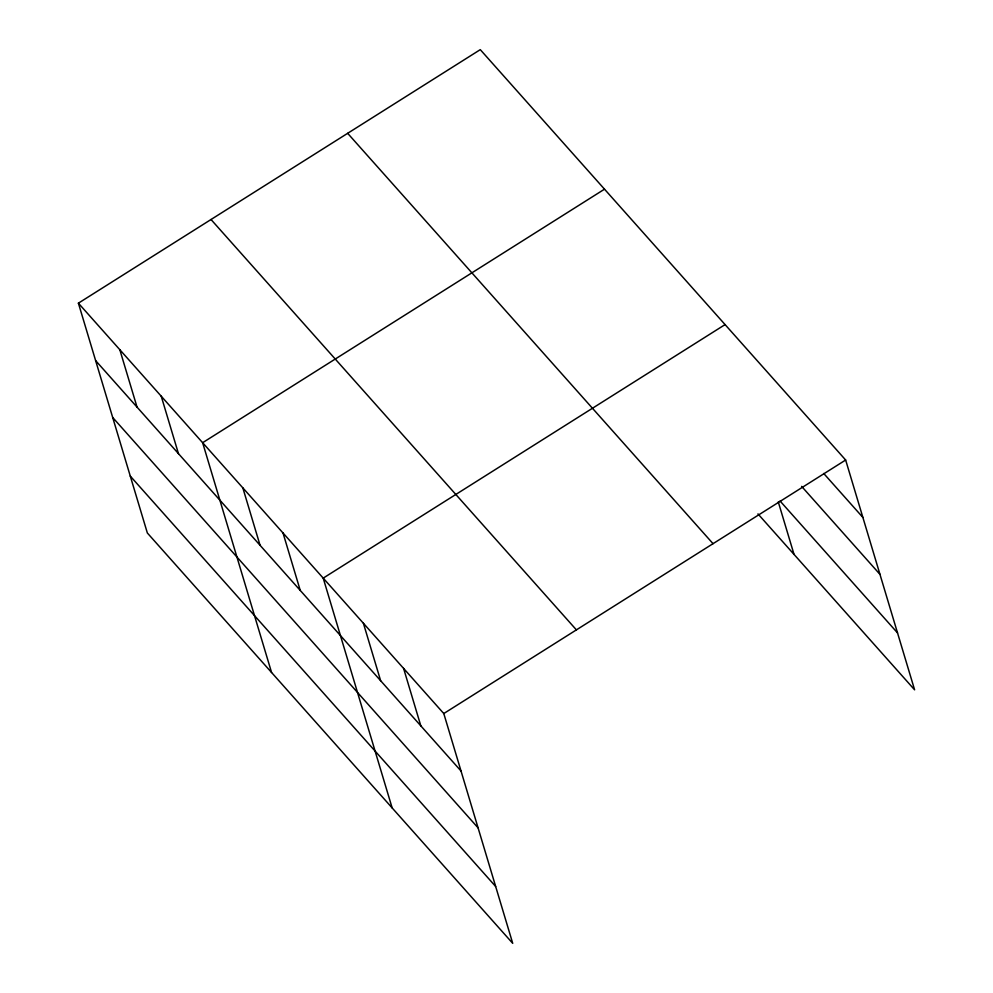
<?xml version="1.0" encoding="UTF-8"?>
<svg xmlns="http://www.w3.org/2000/svg" width="993" height="993" viewBox="0 0 993 993"><rect width="100%" height="100%" fill="white"/><g stroke="black" fill="none" stroke-linecap="round" stroke-linejoin="round"><path stroke-width="1.49" d="M78.397 303.175L443.784 713.545L512.723 943.35L147.349 532.98L78.397 303.175L480.277 49.65L845.651 460.02L914.603 689.825L757.957 513.89M604.501 189.179L202.634 442.704L271.573 672.509M725.076 324.599L323.209 578.125L392.148 807.93M443.784 713.545L845.651 460.02M823.731 473.475L862.892 517.452M801.624 486.371L879.947 574.339M780.051 500.993L897.535 632.938M347.662 133.31L713.036 543.68M211.025 219.515L576.399 629.885M95.638 360.62L461.013 770.99M112.705 417.494L478.08 827.864M130.282 476.106L495.656 886.476M778.276 501.899L794.028 554.404M403.592 668.401L420.821 725.846M363.401 623.269L380.629 680.701M283.017 532.98L300.246 590.425M242.826 487.848L260.054 545.281M161.226 396.195L178.455 453.64M119.805 349.685L137.046 407.13"/></g></svg>
